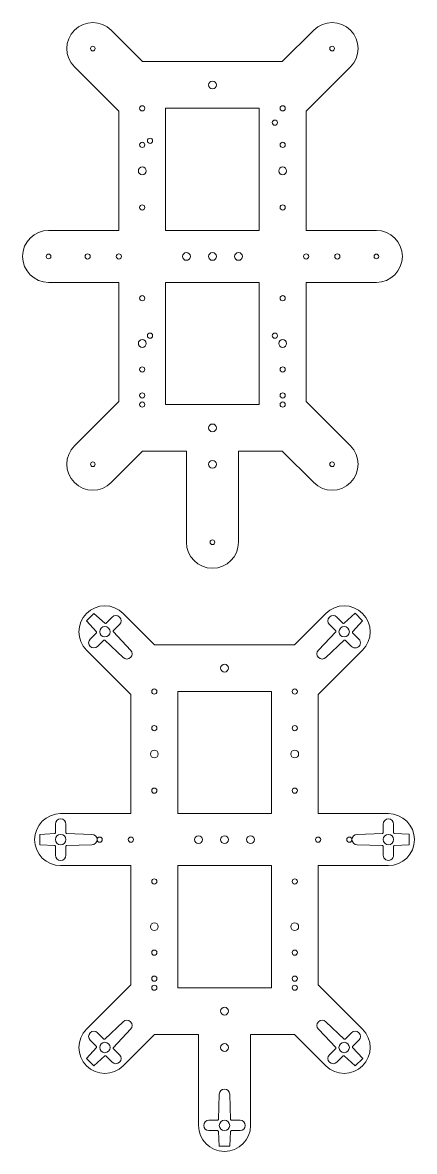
# Model space of a CAD drawing. Header units: millimetres. Extents: x -11 to 1672, y -25 to 604.
# Drawn here: x 1210.5 to 1361.2, y 119.7 to 554.2 of the extents above; entities that cross this region are included whole.
import ezdxf

# ---------------------------------------------------------------- set-up
doc = ezdxf.new("R2010")
doc.units = ezdxf.units.MM
doc.layers.get('0').update_dxf_attribs({"linetype": 'CONTINUOUS', "lineweight": 0})

# ---------------------------------------------------------------- blocks, each defined once
blk = doc.blocks.new('SERVO-CROSS_-V2_CUT_MODELL')
at = {"linetype": 'CONTINUOUS'}
for p, q in [((-2.06, 8), (-2.3, 2.3)), ((-2.06, 8), (2, 8)), ((2, 8), (2.3, 2.3)), ((-6, 2), (-2.56, 2)), ((2.56, 2), (6, 2)), ((-6, -2), (-2.56, -2)), ((-2.3, -2.3), (-2, -12)), ((2.3, -2.3), (2, -12)), ((2.56, -2), (6, -2))]:
    blk.add_line(p, q, dxfattribs=at)
for centre, radius, start, end in [((-6, 0), 2, 90, 270), ((0, 0), 3.25, 135.0475, 142.0201), ((0, 0), 3.25, 37.9799, 44.9525), ((6, 0), 2, 270, 90), ((0, 0), 3.25, 217.9799, 224.9525), ((0, 0), 3.25, 315.0475, 322.0201), ((0, -12), 2, 180, 360)]:
    blk.add_arc(centre, radius, start, end, dxfattribs=at)
blk = doc.blocks.new('ARDIUNO-MEGA-LOECHER')
at = {"linetype": 'CONTINUOUS'}
for centre in [(1048.32, 48.59), (1000.32, 41.59), (1000.32, -33.41), (1048.32, -33.41)]:
    blk.add_circle(centre, 1, dxfattribs=at)

msp = doc.modelspace()

# ---------------------------------------------------------------- linework, layer by layer
at = {"linetype": 'CONTINUOUS'}
for p, q in [((1244.6, 551.27), (1256.67, 539.2)), ((1322.46, 551.27), (1310.38, 539.2)), ((1256.67, 539.2), (1310.38, 539.2)), ((1230.46, 537.13), (1247.53, 520.06)), ((1336.6, 537.13), (1319.53, 520.06)), ((1247.53, 520.06), (1247.53, 474.2)), ((1265.53, 521.2), (1265.53, 474.2)), ((1265.53, 521.2), (1301.53, 521.2)), ((1301.53, 521.2), (1301.53, 474.2)), ((1319.53, 520.06), (1319.53, 474.2)), ((1220.53, 474.2), (1247.53, 474.2)), ((1265.53, 474.2), (1301.53, 474.2)), ((1319.53, 474.2), (1346.53, 474.2)), ((1220.53, 454.2), (1247.53, 454.2)), ((1247.53, 454.2), (1247.53, 408.34)), ((1265.53, 454.2), (1265.53, 407.2)), ((1265.53, 454.2), (1301.53, 454.2)), ((1301.53, 454.2), (1301.53, 407.2)), ((1319.53, 454.2), (1319.53, 408.34)), ((1319.53, 454.2), (1346.53, 454.2)), ((1230.46, 391.27), (1247.53, 408.34)), ((1265.53, 407.2), (1301.53, 407.2)), ((1336.6, 391.27), (1319.53, 408.34)), ((1244.6, 377.13), (1256.67, 389.2)), ((1256.67, 389.2), (1273.53, 389.2)), ((1273.53, 389.2), (1273.53, 354.2)), ((1293.53, 389.2), (1293.53, 354.2)), ((1293.53, 389.2), (1310.38, 389.2)), ((1322.46, 377.13), (1310.38, 389.2)), ((1249.23, 326.81), (1261.3, 314.74)), ((1327.09, 326.81), (1315.02, 314.74)), ((1261.3, 314.74), (1315.02, 314.74)), ((1235.09, 312.67), (1252.16, 295.6)), ((1341.23, 312.67), (1324.16, 295.6)), ((1252.16, 295.6), (1252.16, 249.74)), ((1270.16, 296.74), (1270.16, 249.74)), ((1270.16, 296.74), (1306.16, 296.74)), ((1306.16, 296.74), (1306.16, 249.74)), ((1324.16, 295.6), (1324.16, 249.74)), ((1225.16, 249.74), (1252.16, 249.74)), ((1270.16, 249.74), (1306.16, 249.74)), ((1324.16, 249.74), (1351.16, 249.74)), ((1225.16, 229.74), (1252.16, 229.74)), ((1252.16, 229.74), (1252.16, 183.88)), ((1270.16, 229.74), (1270.16, 182.74)), ((1270.16, 229.74), (1306.16, 229.74)), ((1306.16, 229.74), (1306.16, 182.74)), ((1324.16, 229.74), (1324.16, 183.88)), ((1324.16, 229.74), (1351.16, 229.74)), ((1235.09, 166.81), (1252.16, 183.88)), ((1270.16, 182.74), (1306.16, 182.74)), ((1341.23, 166.81), (1324.16, 183.88)), ((1249.23, 152.67), (1261.3, 164.74)), ((1261.3, 164.74), (1278.16, 164.74)), ((1278.16, 164.74), (1278.16, 129.74)), ((1298.16, 164.74), (1298.16, 129.74)), ((1298.16, 164.74), (1315.02, 164.74)), ((1327.09, 152.67), (1315.02, 164.74))]:
    msp.add_line(p, q, dxfattribs=at)
for centre, radius in [((1237.53, 544.2), 0.9), ((1329.53, 544.2), 0.9), ((1283.53, 530.2), 1.5), ((1256.53, 521.2), 1), ((1310.53, 521.2), 1), ((1256.53, 507.13), 1), ((1310.53, 507.13), 1), ((1256.53, 497.13), 1.5), ((1310.53, 497.13), 1.5), ((1256.53, 483.06), 1), ((1310.53, 483.06), 1), ((1220.53, 464.2), 0.9), ((1235.53, 464.2), 1), ((1247.53, 464.2), 1), ((1273.53, 464.2), 1.5), ((1283.53, 464.2), 1.5), ((1293.53, 464.2), 1.5), ((1319.53, 464.2), 1), ((1331.53, 464.2), 1), ((1346.53, 464.2), 0.9), ((1256.53, 448.11), 1), ((1310.53, 448.11), 1), ((1256.53, 430.7), 1.5), ((1310.53, 430.7), 1.5), ((1256.53, 420.7), 1), ((1310.53, 420.7), 1), ((1256.53, 410.7), 1), ((1310.53, 410.7), 1), ((1256.53, 407.2), 1), ((1310.53, 407.2), 1), ((1283.53, 398.2), 1.5), ((1237.53, 384.2), 0.9), ((1283.53, 384.2), 1.5), ((1329.53, 384.2), 0.9), ((1283.53, 354.2), 0.9), ((1242.16, 319.74), 2), ((1334.16, 319.74), 2), ((1288.16, 305.74), 1.5), ((1261.16, 296.74), 1), ((1315.16, 296.74), 1), ((1261.16, 282.67), 1), ((1315.16, 282.67), 1), ((1261.16, 272.67), 1.5), ((1315.16, 272.67), 1.5), ((1261.16, 258.6), 1), ((1315.16, 258.6), 1), ((1225.16, 239.74), 2), ((1240.16, 239.74), 1), ((1252.16, 239.74), 1), ((1278.16, 239.74), 1.5), ((1288.16, 239.74), 1.5), ((1298.16, 239.74), 1.5), ((1324.16, 239.74), 1), ((1336.16, 239.74), 1), ((1351.16, 239.74), 2), ((1261.16, 223.65), 1), ((1315.16, 223.65), 1), ((1261.16, 206.24), 1.5), ((1315.16, 206.24), 1.5), ((1261.16, 196.24), 1), ((1315.16, 196.24), 1), ((1261.16, 186.24), 1), ((1315.16, 186.24), 1), ((1261.16, 182.74), 1), ((1315.16, 182.74), 1), ((1288.16, 173.74), 1.5), ((1242.16, 159.74), 2), ((1288.16, 159.74), 1.5), ((1334.16, 159.74), 2), ((1288.16, 129.74), 2)]:
    msp.add_circle(centre, radius, dxfattribs=at)
for centre, start, end in [((1237.53, 544.2), 45, 225), ((1329.53, 544.2), 315, 135), ((1220.53, 464.2), 90, 270), ((1346.53, 464.2), 270, 90), ((1237.53, 384.2), 135, 315), ((1329.53, 384.2), 225, 45), ((1283.53, 354.2), 180, 0), ((1242.16, 319.74), 45, 225), ((1334.16, 319.74), 315, 135), ((1225.16, 239.74), 90, 270), ((1351.16, 239.74), 270, 90), ((1242.16, 159.74), 135, 315), ((1334.16, 159.74), 225, 45), ((1288.16, 129.74), 180, 0)]:
    msp.add_arc(centre, 10, start, end, dxfattribs=at)

# ---------------------------------------------------------------- block references
msp.add_blockref('ARDIUNO-MEGA-LOECHER', (259.2, 467.11), dxfattribs=at)
for p, rotation in [((1242.16, 319.74), 45.00000000000689), ((1334.16, 319.74), 315.0000000000092), ((1225.16, 239.74), 90), ((1351.16, 239.74), 270), ((1242.16, 159.74), 135.0000000000092), ((1334.16, 159.74), 224.9999999999908), ((1288.16, 129.74), 180)]:
    msp.add_blockref('SERVO-CROSS_-V2_CUT_MODELL', p, dxfattribs=dict(at, rotation=rotation))

doc.saveas('drawing.dxf')
